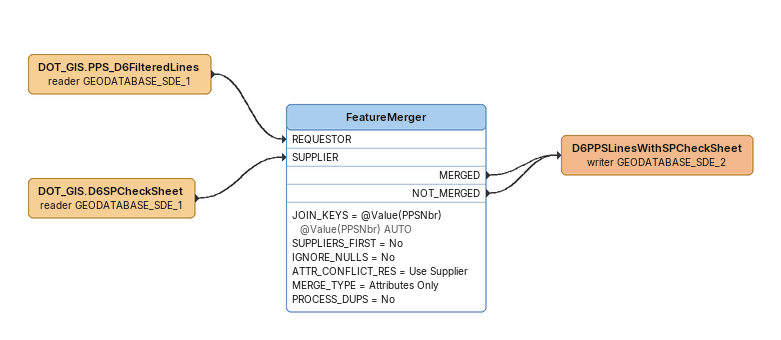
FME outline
DOT_GIS.PPS_D6FilteredLines (reader GEODATABASE_SDE_1)
    -> FeatureMerger [REQUESTOR]
DOT_GIS.D6SPCheckSheet (reader GEODATABASE_SDE_1)
    -> FeatureMerger [SUPPLIER]
FeatureMerger
    JOIN_KEYS = @Value(PPSNbr) @Value(PPSNbr) AUTO
    SUPPLIERS_FIRST = No
    IGNORE_NULLS = No
    ATTR_CONFLICT_RES = Use Supplier
    MERGE_TYPE = Attributes Only
    PROCESS_DUPS = No
    MERGED -> D6PPSLinesWithSPCheckSheet (writer GEODATABASE_SDE_2)
    NOT_MERGED -> D6PPSLinesWithSPCheckSheet (writer GEODATABASE_SDE_2)
D6PPSLinesWithSPCheckSheet (writer GEODATABASE_SDE_2)
